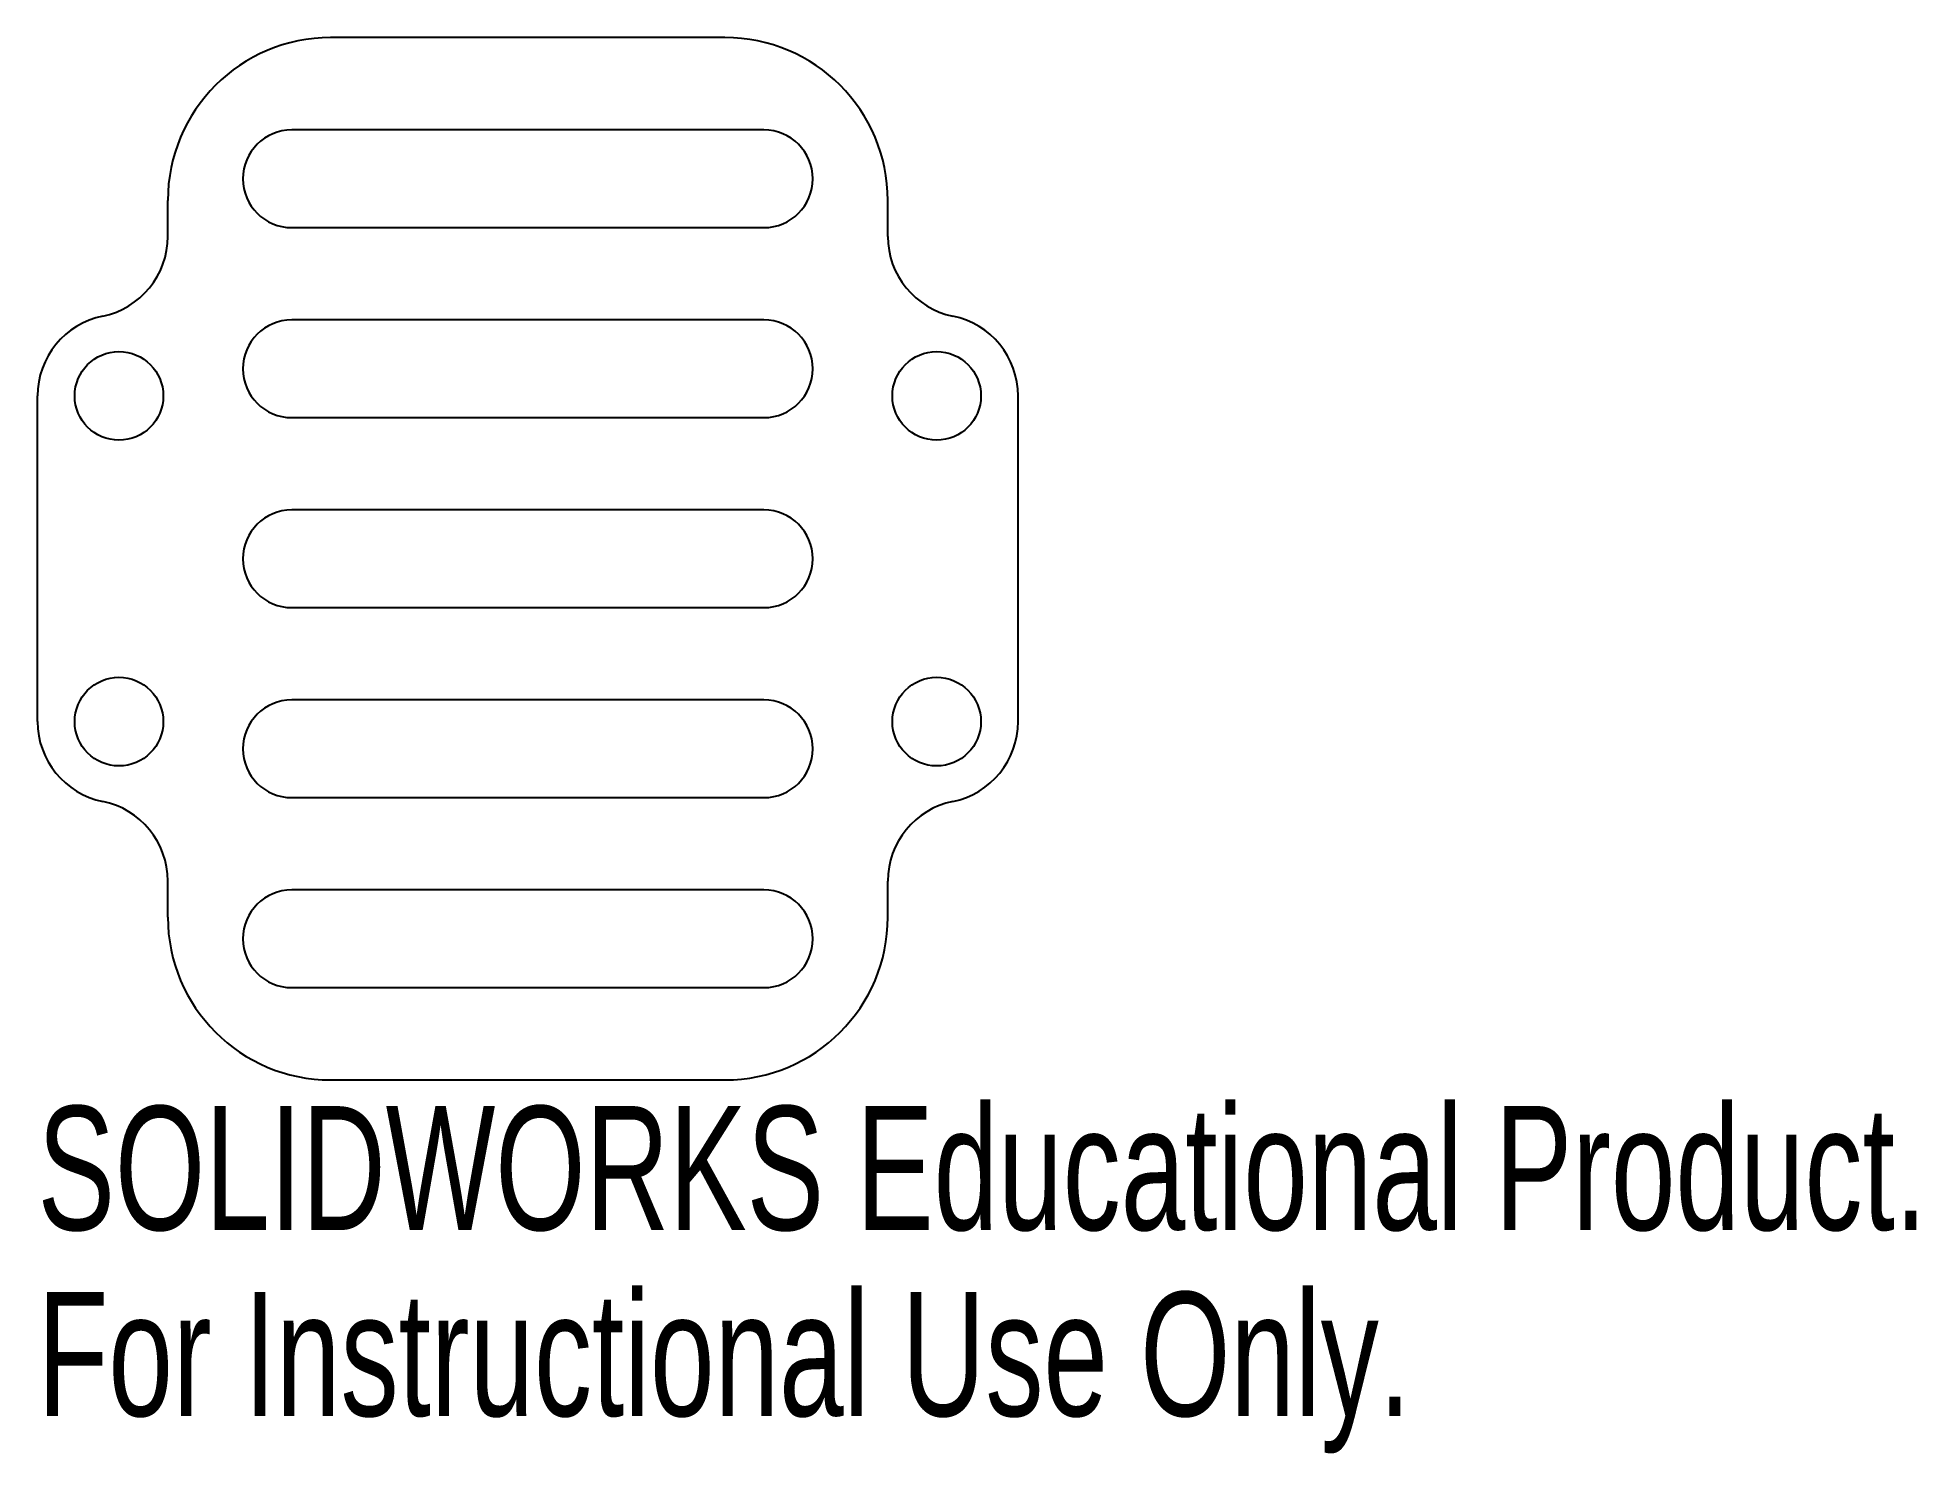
# Model space of a CAD drawing. Header units: inches. Extents: x -0.75 to 2.13, y -1.73 to 0.44.
import ezdxf

# ---------------------------------------------------------------- set-up
doc = ezdxf.new("R2010")
doc.units = ezdxf.units.IN
doc.header["$MEASUREMENT"] = 0
doc.styles.add('SLDTEXTSTYLE0', font='TXT', dxfattribs={"width": 0.7})

msp = doc.modelspace()

# ---------------------------------------------------------------- linework, layer by layer
at = {"color": 7, "linetype": 'Continuous', "lineweight": 25}
for p, q in [((0.3027, 0.4395), (-0.3027, 0.4395)), ((0.3625, 0.2978), (-0.3625, 0.2978)), ((-0.5527, 0.1344), (-0.5527, 0.1895)), ((0.5527, 0.1344), (0.5527, 0.1895)), ((-0.3625, 0.1478), (0.3625, 0.1478)), ((0.3625, 0.0062), (-0.3625, 0.0062)), ((-0.7527, -0.6105), (-0.7527, -0.1105)), ((0.7527, -0.6105), (0.7527, -0.1105)), ((-0.3625, -0.1438), (0.3625, -0.1438)), ((0.3625, -0.2855), (-0.3625, -0.2855)), ((-0.3625, -0.4355), (0.3625, -0.4355)), ((0.3625, -0.5772), (-0.3625, -0.5772)), ((-0.3625, -0.7272), (0.3625, -0.7272)), ((-0.5527, -0.9105), (-0.5527, -0.8554)), ((0.5527, -0.9105), (0.5527, -0.8554)), ((0.3625, -0.8688), (-0.3625, -0.8688)), ((-0.3625, -1.0188), (0.3625, -1.0188)), ((-0.3027, -1.1605), (0.3027, -1.1605))]:
    msp.add_line(p, q, dxfattribs=at)
for centre in [(-0.6277, -0.1105), (0.6277, -0.1105), (-0.6277, -0.6105), (0.6277, -0.6105)]:
    msp.add_circle(centre, 0.068, dxfattribs=at)
for centre, radius, start, end in [((-0.3027, 0.1895), 0.25, 90, 180), ((0.3027, 0.1895), 0.25, 0, 90), ((-0.3625, 0.2228), 0.075, 90, 270), ((0.3625, 0.2228), 0.075, 270, 90), ((-0.6777, 0.1344), 0.125, 281.537, 0), ((0.6777, 0.1344), 0.125, 180, 258.463), ((-0.6277, -0.1105), 0.125, 101.537, 180), ((-0.3625, -0.0688), 0.075, 90, 270), ((0.3625, -0.0688), 0.075, 270, 90), ((0.6277, -0.1105), 0.125, 0, 78.463), ((-0.3625, -0.3605), 0.075, 90, 270), ((0.3625, -0.3605), 0.075, 270, 90), ((-0.3625, -0.6522), 0.075, 90, 270), ((0.3625, -0.6522), 0.075, 270, 90), ((-0.6277, -0.6105), 0.125, 180, 258.463), ((0.6277, -0.6105), 0.125, 281.537, 0), ((-0.6777, -0.8554), 0.125, 0, 78.463), ((0.6777, -0.8554), 0.125, 101.537, 180), ((-0.3625, -0.9438), 0.075, 90, 270), ((0.3625, -0.9438), 0.075, 270, 90), ((-0.3027, -0.9105), 0.25, 180, 270), ((0.3027, -0.9105), 0.25, 270, 0)]:
    msp.add_arc(centre, radius, start, end, dxfattribs=at)

# ---------------------------------------------------------------- texts
at = {"color": 7, "linetype": 'Continuous', "char_height": 0.1903, "attachment_point": 1, "style": 'SLDTEXTSTYLE0'}
for s, insert in [('SOLIDWORKS Educational Product.', (-0.7527, -1.2006)), ('For Instructional Use Only.', (-0.7527, -1.4861))]:
    msp.add_mtext(s, dxfattribs=dict(at, insert=insert))

doc.saveas('drawing.dxf')
